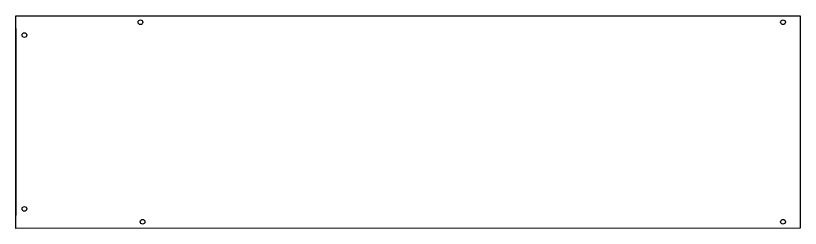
# Model space of a CAD drawing. Extents: x 54 to 889, y -223 to 315.
# Drawn here: x 523.7 to 888.8, y 214.1 to 313.2 of the extents above; entities that cross this region are included whole.
import ezdxf

# ---------------------------------------------------------------- set-up
doc = ezdxf.new("R2010")
doc.units = 0
doc.layers.get('0').update_dxf_attribs({"linetype": 'CONTINUOUS'})
doc.layers.add('BLACK', color=7, linetype='CONTINUOUS')

msp = doc.modelspace()

# ---------------------------------------------------------------- linework, layer by layer
at = {"linetype": 'Continuous'}
msp.add_line((523.7, 307.11), (523.7, 220.06), dxfattribs=at)
for centre in [(581.75, 310.11), (880.75, 310.11), (527.75, 304.11), (527.75, 223.11), (582.75, 217.11), (880.75, 217.11)]:
    msp.add_circle(centre, 1.1, dxfattribs=at)
at = {"layer": 'BLACK', "linetype": 'Continuous'}
for p, q in [((523.7, 307.11), (523.7, 313.16)), ((523.7, 313.16), (888.8, 313.16)), ((888.8, 313.16), (888.8, 214.07)), ((523.7, 263.6), (523.7, 307.11)), ((523.7, 307.11), (523.7, 307.11)), ((523.7, 214.06), (523.7, 263.6)), ((888.8, 214.07), (523.7, 214.06))]:
    msp.add_line(p, q, dxfattribs=at)

doc.saveas('drawing.dxf')
